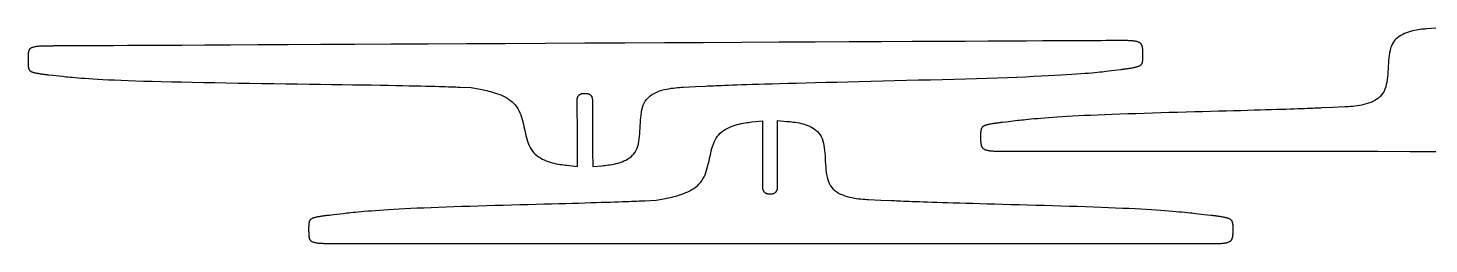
# Model space of a CAD drawing. Header units: millimetres. Extents: x -2850 to -1977, y -474 to -195.
# Drawn here: x -2850.1 to -2413.8, y -275 to -207.8 of the extents above; entities that cross this region are included whole.
import ezdxf

# ---------------------------------------------------------------- set-up
doc = ezdxf.new("R2010")
doc.units = ezdxf.units.MM

msp = doc.modelspace()

# ---------------------------------------------------------------- linework, layer by layer
at = {"flags": 128}
for points in [[(-2411.615949, -207.769532), (-2414.49416, -208.026018), (-2414.946658, -208.066815), (-2415.437398, -208.11386), (-2415.961453, -208.169556), (-2416.513893, -208.236302), (-2417.089788, -208.316501), (-2417.68421, -208.412555), (-2418.292229, -208.526862), (-2418.908915, -208.661827), (-2419.529339, -208.819849), (-2420.148571, -209.00333), (-2420.761683, -209.214671), (-2421.363745, -209.456274), (-2421.949827, -209.730541), (-2422.515001, -210.03987), (-2423.054337, -210.386666), (-2423.562905, -210.773329), (-2424.035775, -211.202259), (-2424.468019, -211.675859), (-2424.854708, -212.19653), (-2425.19091, -212.766672), (-2425.473497, -213.38741), (-2425.706531, -214.054755), (-2425.895871, -214.763436), (-2426.047378, -215.508189), (-2426.166913, -216.283745), (-2426.260338, -217.084836), (-2426.333513, -217.906196), (-2426.392297, -218.742555), (-2426.442553, -219.588648), (-2426.49014, -220.439207), (-2426.540921, -221.288962), (-2426.600754, -222.132649), (-2426.675502, -222.964998), (-2426.771024, -223.780743), (-2426.893181, -224.574615), (-2427.047835, -225.341347), (-2427.240846, -226.075672), (-2427.478074, -226.772321), (-2427.76538, -227.426028), (-2428.108625, -228.031526), (-2428.511766, -228.58485), (-2428.971139, -229.087259), (-2429.481174, -229.541313), (-2430.036306, -229.949575), (-2430.630966, -230.314607), (-2431.259587, -230.638969), (-2431.9166, -230.925225), (-2432.596437, -231.175933), (-2433.293531, -231.39366), (-2434.002313, -231.580964), (-2434.717216, -231.740407), (-2435.432672, -231.874552), (-2436.143113, -231.98596), (-2436.84297, -232.077193), (-2437.526677, -232.150813), (-2438.188666, -232.209381), (-2438.823367, -232.255458), (-2439.425214, -232.291608), (-2439.988638, -232.320392), (-2443.811957, -232.493904), (-2446.981321, -232.631032), (-2447.48103, -232.652627), (-2448.031483, -232.67626), (-2448.635885, -232.701917), (-2449.297439, -232.729578), (-2450.01935, -232.759227), (-2450.804821, -232.790846), (-2451.657058, -232.824419), (-2452.579263, -232.859927), (-2453.574641, -232.897353), (-2454.646395, -232.93668), (-2455.797731, -232.977891), (-2457.031852, -233.020968), (-2458.351961, -233.065894), (-2459.761264, -233.112652), (-2461.262963, -233.161224), (-2462.860264, -233.211593), (-2464.556369, -233.263741), (-2466.354484, -233.317653), (-2468.257811, -233.373309), (-2470.269557, -233.430692), (-2472.390529, -233.48979), (-2474.61196, -233.550598), (-2476.922688, -233.613115), (-2479.311549, -233.677341), (-2481.767383, -233.743276), (-2484.279026, -233.810921), (-2486.835316, -233.880274), (-2489.42509, -233.951335), (-2492.037188, -234.024104), (-2494.660445, -234.098581), (-2497.2837, -234.174765), (-2499.895791, -234.252657), (-2502.485554, -234.332254), (-2505.041827, -234.413559), (-2507.553449, -234.496569), (-2510.009257, -234.581285), (-2512.398088, -234.667707), (-2514.70878, -234.755834), (-2516.930171, -234.845666), (-2519.051098, -234.937202), (-2521.062794, -235.030383), (-2522.966069, -235.124908), (-2524.764126, -235.220422), (-2526.460171, -235.316563), (-2528.057408, -235.412973), (-2529.559042, -235.509292), (-2530.968276, -235.605164), (-2532.288317, -235.700229), (-2533.522367, -235.794126), (-2534.673632, -235.8865), (-2535.745316, -235.976991), (-2536.740624, -236.065238), (-2537.66276, -236.150884), (-2538.514928, -236.23357), (-2539.300334, -236.312938), (-2540.022182, -236.388628), (-2540.683675, -236.460281), (-2541.28802, -236.527539), (-2541.83842, -236.590043), (-2545.507129, -237.012206), (-2546.631097, -237.141569), (-2546.807865, -237.161937), (-2546.999955, -237.184212), (-2547.205827, -237.208354), (-2547.423943, -237.234331), (-2547.652764, -237.262106), (-2547.890752, -237.291644), (-2548.136369, -237.322908), (-2548.388076, -237.355864), (-2548.644334, -237.390474), (-2548.903605, -237.426706), (-2549.16435, -237.464522), (-2549.425031, -237.503887), (-2549.684109, -237.544765), (-2549.940046, -237.587121), (-2550.191303, -237.63092), (-2550.436343, -237.676125), (-2550.673625, -237.722701), (-2550.901612, -237.770613), (-2551.118765, -237.819824), (-2551.323546, -237.870299), (-2551.514764, -237.922025), (-2551.692619, -237.975073), (-2551.85766, -238.029533), (-2552.010434, -238.085501), (-2552.15149, -238.143068), (-2552.281377, -238.202326), (-2552.400643, -238.263371), (-2552.509834, -238.326292), (-2552.609501, -238.391182), (-2552.70019, -238.458136), (-2552.782452, -238.527245), (-2552.856832, -238.598602), (-2552.92388, -238.6723), (-2552.984144, -238.74843), (-2553.038173, -238.827087), (-2553.086513, -238.908363), (-2553.129715, -238.992349), (-2553.168325, -239.07914), (-2553.202893, -239.168827), (-2553.233964, -239.261504), (-2553.262024, -239.357169), (-2553.287284, -239.45545), (-2553.309892, -239.555879), (-2553.329994, -239.657991), (-2553.34774, -239.761317), (-2553.363274, -239.865394), (-2553.376746, -239.969751), (-2553.388302, -240.073924), (-2553.398088, -240.177445), (-2553.406254, -240.279848), (-2553.412945, -240.380667), (-2553.418309, -240.479435), (-2553.422492, -240.575686), (-2553.425644, -240.668951), (-2553.42791, -240.758765), (-2553.429438, -240.844662), (-2553.430374, -240.926174), (-2553.430866, -241.002835), (-2553.431063, -241.074178), (-2553.431252, -241.556476)], [(-2502.856576, -216.181892), (-2502.858715, -215.765135), (-2502.859069, -215.699557), (-2502.859563, -215.628098), (-2502.860305, -215.551128), (-2502.861402, -215.469015), (-2502.862961, -215.382132), (-2502.865091, -215.290847), (-2502.867897, -215.19553), (-2502.871489, -215.096552), (-2502.875974, -214.994281), (-2502.88146, -214.889089), (-2502.888053, -214.781345), (-2502.895863, -214.671419), (-2502.904996, -214.559681), (-2502.91556, -214.446501), (-2502.927662, -214.33225), (-2502.94141, -214.217296), (-2502.956911, -214.102009), (-2502.974275, -213.986761), (-2502.993607, -213.871921), (-2503.015016, -213.757857), (-2503.038701, -213.644914), (-2503.065231, -213.533321), (-2503.095267, -213.42328), (-2503.12947, -213.314993), (-2503.1685, -213.208664), (-2503.213019, -213.104493), (-2503.263686, -213.002684), (-2503.321164, -212.903439), (-2503.386113, -212.80696), (-2503.459194, -212.71345), (-2503.541068, -212.62311), (-2503.632394, -212.536144), (-2503.733837, -212.452753), (-2503.846054, -212.373139), (-2503.969707, -212.297506), (-2504.105457, -212.226054), (-2504.253966, -212.158988), (-2504.415893, -212.096509), (-2504.591898, -212.038818), (-2504.782646, -211.986119), (-2504.988408, -211.938537), (-2505.207923, -211.895884), (-2505.439535, -211.857897), (-2505.681597, -211.824311), (-2505.932456, -211.794861), (-2506.190462, -211.769285), (-2506.453963, -211.747318), (-2506.721309, -211.728695), (-2506.990849, -211.713152), (-2507.260932, -211.700426), (-2507.529906, -211.69025), (-2507.796122, -211.682364), (-2508.057927, -211.6765), (-2508.313672, -211.672394), (-2508.561705, -211.669785), (-2508.800375, -211.668406), (-2509.028031, -211.667995), (-2509.243023, -211.668285), (-2509.443698, -211.669014), (-2510.802911, -211.675928), (-2510.809822, -211.675964), (-2510.858196, -211.676209), (-2510.989499, -211.676874), (-2511.245194, -211.67817), (-2511.666745, -211.680305), (-2512.295616, -211.683491), (-2513.173271, -211.687938), (-2514.341176, -211.693854), (-2515.840791, -211.701453), (-2517.713584, -211.710941), (-2520.001017, -211.72253), (-2522.744553, -211.73643), (-2525.98566, -211.75285), (-2529.765797, -211.772002), (-2534.126432, -211.794095), (-2539.109027, -211.819339), (-2544.755047, -211.847944), (-2551.105955, -211.88012), (-2558.203217, -211.916078), (-2566.088295, -211.956027), (-2574.781921, -212.000073), (-2584.221899, -212.047899), (-2594.325304, -212.099088), (-2605.009204, -212.153217), (-2616.190673, -212.209866), (-2627.786782, -212.268617), (-2639.714604, -212.329048), (-2651.891209, -212.39074), (-2664.233672, -212.453272), (-2676.659061, -212.516224), (-2689.084451, -212.579177), (-2701.426912, -212.641709), (-2713.603519, -212.703401), (-2725.53134, -212.763832), (-2737.127449, -212.822582), (-2748.308918, -212.879232), (-2758.992818, -212.933362), (-2769.096222, -212.98455), (-2778.536201, -213.032377), (-2787.229828, -213.076422), (-2795.114906, -213.116371), (-2802.212167, -213.152329), (-2808.563075, -213.184505), (-2814.209095, -213.21311), (-2819.19169, -213.238354), (-2823.552325, -213.260447), (-2827.332463, -213.279599), (-2830.573568, -213.296019), (-2833.317106, -213.309919), (-2835.604539, -213.321508), (-2837.477331, -213.330997), (-2838.976947, -213.338594), (-2840.14485, -213.344511), (-2841.022506, -213.348958), (-2841.651377, -213.352144), (-2842.072928, -213.35428), (-2842.328623, -213.355576), (-2842.459926, -213.356241), (-2842.5083, -213.356486), (-2842.515211, -213.356521), (-2843.689686, -213.362502), (-2843.874385, -213.363485), (-2844.075014, -213.364805), (-2844.289885, -213.366709), (-2844.517313, -213.369445), (-2844.75561, -213.373259), (-2845.003088, -213.378397), (-2845.258062, -213.385108), (-2845.518843, -213.39364), (-2845.783745, -213.404237), (-2846.05108, -213.417149), (-2846.319163, -213.432621), (-2846.586305, -213.450902), (-2846.850819, -213.472238), (-2847.111019, -213.496876), (-2847.365217, -213.525064), (-2847.611728, -213.557048), (-2847.848862, -213.593076), (-2848.074934, -213.633395), (-2848.288256, -213.678252), (-2848.487141, -213.727894), (-2848.670305, -213.782494), (-2848.838076, -213.841932), (-2848.991182, -213.906012), (-2849.130354, -213.974538), (-2849.256323, -214.047316), (-2849.369818, -214.12415), (-2849.471568, -214.204846), (-2849.562304, -214.289208), (-2849.642755, -214.37704), (-2849.713653, -214.468149), (-2849.775725, -214.562338), (-2849.829704, -214.659412), (-2849.876318, -214.759177), (-2849.916298, -214.861436), (-2849.950373, -214.965997), (-2849.979273, -215.072661), (-2850.003729, -215.181236), (-2850.02447, -215.291524), (-2850.042225, -215.403331), (-2850.057726, -215.516463), (-2850.071594, -215.630696), (-2850.084014, -215.745688), (-2850.095065, -215.861071), (-2850.104825, -215.976476), (-2850.11337, -216.091533), (-2850.120781, -216.205876), (-2850.127132, -216.319132), (-2850.132504, -216.430936), (-2850.136973, -216.540915), (-2850.140618, -216.648703), (-2850.143517, -216.75393), (-2850.145747, -216.856226), (-2850.147386, -216.955225), (-2850.148511, -217.050555), (-2850.149201, -217.141848), (-2850.149534, -217.228734), (-2850.149587, -217.310847), (-2850.149438, -217.387815), (-2850.149164, -217.459271), (-2850.146736, -217.941572), (-2850.14454, -218.35827), (-2850.144176, -218.423822), (-2850.143668, -218.495158), (-2850.142905, -218.571808), (-2850.141776, -218.653308), (-2850.14017, -218.739189), (-2850.137976, -218.828984), (-2850.135085, -218.922226), (-2850.131383, -219.018447), (-2850.126761, -219.117181), (-2850.121108, -219.217958), (-2850.114313, -219.320314), (-2850.106264, -219.423779), (-2850.09685, -219.527888), (-2850.085961, -219.632172), (-2850.073486, -219.736165), (-2850.059315, -219.839399), (-2850.043335, -219.941407), (-2850.025435, -220.041721), (-2850.005507, -220.139874), (-2849.983437, -220.235398), (-2849.959031, -220.327922), (-2849.931756, -220.417438), (-2849.900995, -220.504041), (-2849.866132, -220.587818), (-2849.826548, -220.66886), (-2849.781629, -220.747258), (-2849.730755, -220.8231), (-2849.67331, -220.89648), (-2849.608677, -220.967484), (-2849.536241, -221.036205), (-2849.455382, -221.102731), (-2849.365485, -221.167153), (-2849.265931, -221.229562), (-2849.156105, -221.290047), (-2849.03539, -221.348699), (-2848.903169, -221.405607), (-2848.758822, -221.460863), (-2848.601737, -221.514555), (-2848.431292, -221.566774), (-2848.246874, -221.617611), (-2848.048229, -221.667136), (-2847.836566, -221.71534), (-2847.613458, -221.762193), (-2847.380479, -221.807669), (-2847.139202, -221.851738), (-2846.891199, -221.894372), (-2846.638046, -221.935543), (-2846.381315, -221.975222), (-2846.12258, -222.01338), (-2845.863414, -222.049989), (-2845.60539, -222.085021), (-2845.350082, -222.118446), (-2845.099063, -222.150237), (-2844.853906, -222.180365), (-2844.616186, -222.208802), (-2844.387475, -222.235519), (-2844.169347, -222.260486), (-2843.963375, -222.283677), (-2843.771133, -222.305063), (-2842.469102, -222.448781), (-2839.363136, -222.791606), (-2838.872785, -222.845537), (-2838.328872, -222.904224), (-2837.724428, -222.967283), (-2837.052479, -223.034329), (-2836.306055, -223.104975), (-2835.478184, -223.178837), (-2834.561895, -223.25553), (-2833.550216, -223.334666), (-2832.436176, -223.415863), (-2831.212803, -223.498733), (-2829.873125, -223.582892), (-2828.410172, -223.667955), (-2826.816973, -223.753535), (-2825.086554, -223.839248), (-2823.211946, -223.924708), (-2821.186175, -224.00953), (-2819.002273, -224.093328), (-2816.653265, -224.175718), (-2814.132181, -224.256313), (-2811.43205, -224.334729), (-2808.550163, -224.410659), (-2805.500858, -224.484116), (-2802.302741, -224.555193), (-2798.974412, -224.623982), (-2795.534473, -224.690575), (-2792.001527, -224.755064), (-2788.394177, -224.817543), (-2784.731025, -224.878101), (-2781.030674, -224.936833), (-2777.311725, -224.993831), (-2773.592783, -225.049187), (-2769.892448, -225.102993), (-2766.229322, -225.155341), (-2762.62201, -225.206324), (-2759.089112, -225.256034), (-2755.649233, -225.304564), (-2752.320973, -225.352005), (-2749.122936, -225.398448), (-2746.073723, -225.443989), (-2743.191937, -225.488719), (-2740.491919, -225.532704), (-2737.970958, -225.575913), (-2735.622081, -225.618289), (-2733.438316, -225.659774), (-2731.412691, -225.700313), (-2729.538232, -225.739848), (-2727.807968, -225.778321), (-2726.214926, -225.815677), (-2724.752132, -225.851859), (-2723.412616, -225.886808), (-2722.189404, -225.920469), (-2721.075524, -225.952783), (-2720.064002, -225.983696), (-2719.147867, -226.01315), (-2718.320146, -226.041086), (-2717.573867, -226.067449), (-2716.902057, -226.092182), (-2716.297743, -226.115227), (-2715.753952, -226.136529), (-2712.158464, -226.279901), (-2709.277987, -226.827467), (-2708.825057, -226.913977), (-2708.333393, -227.010306), (-2707.807466, -227.118061), (-2707.251749, -227.23885), (-2706.670715, -227.374278), (-2706.068837, -227.525951), (-2705.450585, -227.695476), (-2704.820434, -227.884459), (-2704.182854, -228.094507), (-2703.542319, -228.327227), (-2702.903302, -228.584224), (-2702.270274, -228.867105), (-2701.647708, -229.177478), (-2701.040076, -229.516947), (-2700.451852, -229.887118), (-2699.887506, -230.2896), (-2699.351512, -230.725999), (-2698.848343, -231.197919), (-2698.38247, -231.706969), (-2697.958366, -232.254754), (-2697.578991, -232.84191), (-2697.241253, -233.465194), (-2696.940548, -234.120389), (-2696.672272, -234.80328), (-2696.43182, -235.509653), (-2696.214588, -236.235292), (-2696.015973, -236.975983), (-2695.831369, -237.72751), (-2695.656173, -238.485657), (-2695.485781, -239.24621), (-2695.315586, -240.004954), (-2695.140987, -240.757672), (-2694.957379, -241.500153), (-2694.760157, -242.228178), (-2694.544717, -242.937534), (-2694.306456, -243.624004), (-2694.040767, -244.283375), (-2693.743048, -244.911431), (-2693.408695, -245.503955), (-2693.033102, -246.056735), (-2692.613172, -246.566586), (-2692.151831, -247.034444), (-2691.653512, -247.462277), (-2691.122648, -247.852056), (-2690.563672, -248.205746), (-2689.981015, -248.525319), (-2689.379109, -248.812739), (-2688.762391, -249.069978), (-2688.135288, -249.299003), (-2687.502236, -249.50178), (-2686.867667, -249.680282), (-2686.236014, -249.836473), (-2685.611708, -249.972323), (-2684.999184, -250.089801), (-2684.402872, -250.190873), (-2683.827207, -250.27751), (-2683.27662, -250.351679), (-2682.755544, -250.415348), (-2682.268412, -250.470485), (-2678.965723, -250.825385), (-2678.965725, -250.82496), (-2678.96574, -250.821992), (-2678.965781, -250.813936), (-2678.965861, -250.798248), (-2678.965992, -250.772383), (-2678.966186, -250.733798), (-2678.966459, -250.679949), (-2678.966822, -250.608291), (-2678.967287, -250.516281), (-2678.967869, -250.401374), (-2678.96858, -250.261026), (-2678.969433, -250.092694), (-2678.970439, -249.893833), (-2678.971613, -249.661898), (-2678.972967, -249.394347), (-2678.974515, -249.088635), (-2678.976268, -248.742218), (-2678.978241, -248.352552), (-2678.980445, -247.917093), (-2678.982894, -247.433297), (-2678.985595, -246.89989), (-2678.988527, -246.320692), (-2678.991664, -245.700788), (-2678.994983, -245.045266), (-2678.998456, -244.359217), (-2679.002057, -243.647726), (-2679.005762, -242.915883), (-2679.009544, -242.168776), (-2679.013377, -241.411492), (-2679.017237, -240.64912), (-2679.021096, -239.886748), (-2679.024929, -239.129465), (-2679.028711, -238.382357), (-2679.032416, -237.650515), (-2679.036018, -236.939024), (-2679.039491, -236.252974), (-2679.042809, -235.597453), (-2679.045947, -234.977549), (-2679.04888, -234.39835), (-2679.051579, -233.864943), (-2679.054028, -233.381147), (-2679.056233, -232.945688), (-2679.058206, -232.556022), (-2679.059959, -232.209605), (-2679.061506, -231.903893), (-2679.062861, -231.636342), (-2679.064035, -231.404408), (-2679.065042, -231.205546), (-2679.065894, -231.037215), (-2679.066605, -230.896866), (-2679.067186, -230.78196), (-2679.067652, -230.68995), (-2679.068014, -230.618292), (-2679.068287, -230.564442), (-2679.068483, -230.525857), (-2679.068613, -230.499992), (-2679.068692, -230.484304), (-2679.068733, -230.476247), (-2679.068748, -230.473279), (-2679.068751, -230.472855), (-2679.069837, -230.256072), (-2679.069986, -230.22196), (-2679.070018, -230.184787), (-2679.069799, -230.144744), (-2679.069195, -230.10202), (-2679.068075, -230.056806), (-2679.066302, -230.009293), (-2679.063745, -229.959671), (-2679.060271, -229.90813), (-2679.055744, -229.854862), (-2679.050032, -229.800055), (-2679.043001, -229.743902), (-2679.034518, -229.686594), (-2679.02445, -229.628318), (-2679.012662, -229.569267), (-2678.999022, -229.509631), (-2678.983395, -229.4496), (-2678.965649, -229.389365), (-2678.945649, -229.329117), (-2678.923264, -229.269045), (-2678.898357, -229.20934), (-2678.870836, -229.15018), (-2678.840765, -229.091683), (-2678.808244, -229.033956), (-2678.773378, -228.977104), (-2678.736268, -228.921235), (-2678.697017, -228.866453), (-2678.655729, -228.812865), (-2678.612504, -228.760576), (-2678.567446, -228.709693), (-2678.520658, -228.660321), (-2678.472241, -228.612567), (-2678.422298, -228.566537), (-2678.370933, -228.522336), (-2678.318247, -228.480072), (-2678.264344, -228.439847), (-2678.209325, -228.401772), (-2678.153293, -228.36595), (-2678.096351, -228.332486), (-2678.038602, -228.301489), (-2677.980147, -228.273062), (-2677.921105, -228.247274), (-2677.861653, -228.22403), (-2677.801982, -228.203198), (-2677.742285, -228.184643), (-2677.682754, -228.168234), (-2677.623581, -228.153837), (-2677.564958, -228.141319), (-2677.507078, -228.130547), (-2677.450131, -228.121389), (-2677.394313, -228.113711), (-2677.339812, -228.107379), (-2677.286823, -228.102262), (-2677.235535, -228.098225), (-2677.186144, -228.095136), (-2677.138839, -228.092863), (-2677.093813, -228.09127), (-2677.051259, -228.090226), (-2677.011369, -228.089599), (-2676.974334, -228.089253), (-2676.724353, -228.087955), (-2676.508388, -228.086884), (-2676.474405, -228.086737), (-2676.437374, -228.08671), (-2676.397485, -228.086934), (-2676.354928, -228.087546), (-2676.309896, -228.08868), (-2676.262576, -228.09047), (-2676.213162, -228.09305), (-2676.161845, -228.096556), (-2676.108812, -228.101121), (-2676.054258, -228.106879), (-2675.998372, -228.113967), (-2675.941344, -228.122517), (-2675.883366, -228.132664), (-2675.824628, -228.144543), (-2675.76532, -228.158289), (-2675.705635, -228.174035), (-2675.645762, -228.191916), (-2675.585892, -228.212066), (-2675.526216, -228.234621), (-2675.466924, -228.259714), (-2675.408194, -228.28744), (-2675.350143, -228.317736), (-2675.292874, -228.350497), (-2675.236492, -228.385621), (-2675.181099, -228.423005), (-2675.126799, -228.462545), (-2675.073697, -228.504136), (-2675.021894, -228.547678), (-2674.971496, -228.593065), (-2674.922607, -228.640194), (-2674.875327, -228.688962), (-2674.829764, -228.739266), (-2674.786018, -228.791002), (-2674.744194, -228.844067), (-2674.704396, -228.898356), (-2674.666728, -228.953768), (-2674.631292, -229.010199), (-2674.598192, -229.067545), (-2674.567533, -229.125703), (-2674.539416, -229.184569), (-2674.513908, -229.244025), (-2674.490916, -229.303892), (-2674.470308, -229.363979), (-2674.451952, -229.424091), (-2674.435717, -229.484034), (-2674.421472, -229.543615), (-2674.409085, -229.602642), (-2674.398425, -229.660919), (-2674.38936, -229.718255), (-2674.381758, -229.774457), (-2674.375488, -229.82933), (-2674.370419, -229.882681), (-2674.366418, -229.934317), (-2674.363356, -229.984044), (-2674.361099, -230.031671), (-2674.359517, -230.077002), (-2674.358478, -230.119844), (-2674.35785, -230.160005), (-2674.357502, -230.19729), (-2674.356175, -230.448962), (-2674.356173, -230.449387), (-2674.356157, -230.452366), (-2674.356116, -230.46045), (-2674.356037, -230.476193), (-2674.355906, -230.502147), (-2674.355709, -230.540866), (-2674.355435, -230.594903), (-2674.355072, -230.666809), (-2674.354604, -230.759139), (-2674.35402, -230.874446), (-2674.353308, -231.01528), (-2674.352452, -231.184197), (-2674.351442, -231.383749), (-2674.350264, -231.616489), (-2674.348904, -231.884969), (-2674.347351, -232.191742), (-2674.345591, -232.539362), (-2674.343611, -232.930381), (-2674.341399, -233.367354), (-2674.338941, -233.85283), (-2674.336231, -234.388088), (-2674.333288, -234.9693), (-2674.330139, -235.591356), (-2674.326809, -236.249154), (-2674.323323, -236.937587), (-2674.319709, -237.651548), (-2674.31599, -238.385932), (-2674.312194, -239.135634), (-2674.308347, -239.895548), (-2674.304474, -240.660567), (-2674.300601, -241.425587), (-2674.296753, -242.185501), (-2674.292958, -242.935203), (-2674.28924, -243.669587), (-2674.285625, -244.383549), (-2674.282139, -245.071981), (-2674.278809, -245.729779), (-2674.27566, -246.351836), (-2674.272717, -246.933046), (-2674.270007, -247.468304), (-2674.267549, -247.953782), (-2674.265337, -248.390753), (-2674.263357, -248.781772), (-2674.261597, -249.129392), (-2674.260045, -249.436166), (-2674.258685, -249.704646), (-2674.257506, -249.937386), (-2674.256497, -250.136938), (-2674.255641, -250.305855), (-2674.254928, -250.44669), (-2674.254344, -250.561996), (-2674.253877, -250.654325), (-2674.253512, -250.726232), (-2674.253239, -250.780268), (-2674.253043, -250.818988), (-2674.252912, -250.844942), (-2674.252831, -250.860685), (-2674.252791, -250.86877), (-2674.252776, -250.871748), (-2674.252774, -250.872173), (-2671.376061, -250.600395), (-2670.923802, -250.557193), (-2670.433334, -250.507541), (-2669.9096, -250.449061), (-2669.35754, -250.379379), (-2668.782098, -250.29612), (-2668.188214, -250.196909), (-2667.580831, -250.079371), (-2666.96489, -249.941131), (-2666.345333, -249.779812), (-2665.727103, -249.593042), (-2665.115142, -249.378444), (-2664.514389, -249.133642), (-2663.929789, -248.856264), (-2663.366283, -248.543932), (-2662.828813, -248.194272), (-2662.322319, -247.804909), (-2661.851746, -247.373467), (-2661.422033, -246.897573), (-2661.038124, -246.374849), (-2660.70496, -245.802923), (-2660.425678, -245.180686), (-2660.196194, -244.512107), (-2660.010621, -243.802423), (-2659.863069, -243.056868), (-2659.74765, -242.28068), (-2659.658475, -241.479096), (-2659.589657, -240.657351), (-2659.535307, -239.820683), (-2659.489535, -238.974327), (-2659.446454, -238.12352), (-2659.400177, -237.273497), (-2659.344812, -236.429497), (-2659.274472, -235.596754), (-2659.18327, -234.780506), (-2659.065316, -233.985988), (-2658.914722, -233.218437), (-2658.7256, -232.48309), (-2658.49206, -231.785183), (-2658.208215, -231.129951), (-2657.868176, -230.522634), (-2657.467965, -229.967169), (-2657.011255, -229.462321), (-2656.503625, -229.005558), (-2655.950656, -228.594349), (-2655.357931, -228.226159), (-2654.731029, -227.898458), (-2654.075535, -227.608712), (-2653.397028, -227.354391), (-2652.70109, -227.132962), (-2651.993302, -226.941893), (-2651.279247, -226.778651), (-2650.564504, -226.640705), (-2649.854657, -226.525522), (-2649.155285, -226.43057), (-2648.471971, -226.353319), (-2647.810296, -226.291233), (-2647.175842, -226.241783), (-2646.574189, -226.202435), (-2646.01092, -226.170658), (-2642.188538, -225.976829), (-2639.01994, -225.822818), (-2638.519733, -225.798559), (-2637.965071, -225.771971), (-2637.349033, -225.743036), (-2636.664692, -225.711737), (-2635.905126, -225.678055), (-2635.06341, -225.641973), (-2634.132619, -225.603471), (-2633.10583, -225.562532), (-2631.976118, -225.519139), (-2630.736559, -225.473271), (-2629.38023, -225.424913), (-2627.900204, -225.374045), (-2626.289559, -225.320649), (-2624.54137, -225.264707), (-2622.648713, -225.206201), (-2620.604663, -225.145113), (-2618.402297, -225.081424), (-2616.034691, -225.015118), (-2613.494918, -224.946175), (-2610.776057, -224.874577), (-2607.875437, -224.800324), (-2604.807406, -224.723496), (-2601.590566, -224.644188), (-2598.243519, -224.562496), (-2594.784869, -224.478517), (-2591.233218, -224.392346), (-2587.607166, -224.304081), (-2583.925318, -224.213817), (-2580.206276, -224.121651), (-2576.468641, -224.02768), (-2572.731017, -223.931999), (-2569.012006, -223.834705), (-2565.330209, -223.735895), (-2561.704231, -223.635664), (-2558.152671, -223.534109), (-2554.694134, -223.431326), (-2551.347221, -223.327412), (-2548.130535, -223.222464), (-2545.062679, -223.116576), (-2542.162254, -223.009846), (-2539.443608, -222.902408), (-2536.904071, -222.794548), (-2534.536714, -222.68659), (-2532.334614, -222.578856), (-2530.290842, -222.471672), (-2528.398472, -222.365361), (-2526.650578, -222.260246), (-2525.040236, -222.156652), (-2523.560516, -222.0549), (-2522.204494, -221.955318), (-2520.965243, -221.858227), (-2519.835838, -221.76395), (-2518.809351, -221.672813), (-2517.878855, -221.585139), (-2517.037427, -221.50125), (-2516.278139, -221.421473), (-2515.594063, -221.346129), (-2514.978275, -221.275543), (-2514.423848, -221.210037), (-2510.756629, -220.76801), (-2509.632975, -220.632483), (-2509.456256, -220.611146), (-2509.264221, -220.587819), (-2509.05841, -220.562547), (-2508.840362, -220.535375), (-2508.611614, -220.506348), (-2508.373709, -220.475508), (-2508.128183, -220.4429), (-2507.876577, -220.40857), (-2507.620429, -220.37256), (-2507.361279, -220.334914), (-2507.100665, -220.295678), (-2506.840127, -220.254895), (-2506.581205, -220.212609), (-2506.325436, -220.168865), (-2506.074361, -220.123706), (-2505.829519, -220.077178), (-2505.592448, -220.029325), (-2505.364688, -219.980189), (-2505.147778, -219.929816), (-2504.943257, -219.87825), (-2504.752316, -219.825512), (-2504.574756, -219.771528), (-2504.410026, -219.716204), (-2504.257579, -219.659442), (-2504.116867, -219.601148), (-2503.98734, -219.541225), (-2503.86845, -219.479577), (-2503.759649, -219.416109), (-2503.660388, -219.350722), (-2503.570118, -219.283324), (-2503.488292, -219.213817), (-2503.41436, -219.142105), (-2503.347773, -219.068092), (-2503.287985, -218.991682), (-2503.234445, -218.91278), (-2503.186605, -218.831289), (-2503.143918, -218.747113), (-2503.105833, -218.660157), (-2503.071803, -218.570324), (-2503.04128, -218.477518), (-2503.013781, -218.381738), (-2502.98909, -218.283354), (-2502.967058, -218.182834), (-2502.947535, -218.080643), (-2502.930372, -217.977249), (-2502.915419, -217.873114), (-2502.902527, -217.768707), (-2502.891548, -217.664493), (-2502.88233, -217.560938), (-2502.874726, -217.458508), (-2502.868584, -217.357669), (-2502.863756, -217.258887), (-2502.860093, -217.162627), (-2502.857444, -217.069356), (-2502.855661, -216.979541), (-2502.854593, -216.893646), (-2502.854093, -216.812137), (-2502.85401, -216.735482), (-2502.854193, -216.664145), (-2502.856576, -216.181892)], [(-2474.860208, -270.411526), (-2474.86032, -270.828294), (-2474.860356, -270.893873), (-2474.860503, -270.965335), (-2474.86087, -271.042309), (-2474.861568, -271.124426), (-2474.862704, -271.211317), (-2474.86439, -271.302611), (-2474.866734, -271.39794), (-2474.869845, -271.496934), (-2474.873834, -271.599225), (-2474.878807, -271.704441), (-2474.884878, -271.812213), (-2474.892154, -271.922173), (-2474.900744, -272.033951), (-2474.910758, -272.147176), (-2474.922306, -272.261481), (-2474.935496, -272.376494), (-2474.950438, -272.491848), (-2474.967243, -272.607171), (-2474.986019, -272.722096), (-2475.006875, -272.836251), (-2475.030013, -272.949297), (-2475.056003, -273.061005), (-2475.085506, -273.171177), (-2475.119184, -273.279615), (-2475.157701, -273.386118), (-2475.201716, -273.490488), (-2475.251891, -273.592526), (-2475.30889, -273.692034), (-2475.373373, -273.788811), (-2475.446002, -273.882659), (-2475.527439, -273.973379), (-2475.618346, -274.060773), (-2475.719385, -274.144642), (-2475.831217, -274.224785), (-2475.954506, -274.301005), (-2476.089911, -274.373103), (-2476.238095, -274.440878), (-2476.39972, -274.504133), (-2476.575448, -274.562669), (-2476.76594, -274.616286), (-2476.971472, -274.664861), (-2477.19078, -274.708576), (-2477.422208, -274.747685), (-2477.664107, -274.782445), (-2477.914822, -274.813113), (-2478.172703, -274.839942), (-2478.436098, -274.863191), (-2478.703353, -274.883115), (-2478.972817, -274.89997), (-2479.242837, -274.914013), (-2479.511762, -274.925499), (-2479.777938, -274.934685), (-2480.039714, -274.941826), (-2480.295437, -274.947178), (-2480.543456, -274.950998), (-2480.782118, -274.953542), (-2481.009772, -274.955066), (-2481.224763, -274.955826), (-2481.425442, -274.956077), (-2482.784681, -274.955803), (-2482.790352, -274.955802), (-2482.830046, -274.955792), (-2482.937789, -274.955766), (-2483.147603, -274.955716), (-2483.493512, -274.955632), (-2484.009541, -274.955507), (-2484.729713, -274.955333), (-2485.688051, -274.955102), (-2486.918581, -274.954804), (-2488.455326, -274.954433), (-2490.332308, -274.953979), (-2492.583554, -274.953435), (-2495.243086, -274.952792), (-2498.344929, -274.952042), (-2501.923105, -274.951177), (-2506.011639, -274.950189), (-2510.644556, -274.949069), (-2515.855878, -274.94781), (-2521.679628, -274.946402), (-2528.149834, -274.944839), (-2535.283504, -274.943114), (-2543.029603, -274.941241), (-2551.320084, -274.939238), (-2560.0869, -274.937119), (-2569.262003, -274.934902), (-2578.777343, -274.932602), (-2588.564875, -274.930237), (-2598.55655, -274.927821), (-2608.68432, -274.925373), (-2618.880138, -274.922909), (-2629.075955, -274.920445), (-2639.203726, -274.917997), (-2649.195401, -274.915582), (-2658.982932, -274.913217), (-2668.498273, -274.910916), (-2677.673375, -274.908699), (-2686.44019, -274.906581), (-2694.730672, -274.904577), (-2702.476772, -274.902704), (-2709.610441, -274.90098), (-2716.080646, -274.899416), (-2721.904398, -274.898009), (-2727.115719, -274.896749), (-2731.748636, -274.89563), (-2735.83717, -274.894641), (-2739.415347, -274.893777), (-2742.517189, -274.893027), (-2745.176721, -274.892384), (-2747.427967, -274.89184), (-2749.30495, -274.891386), (-2750.841694, -274.891014), (-2752.072224, -274.890717), (-2753.030563, -274.890486), (-2753.750734, -274.890312), (-2754.266763, -274.890187), (-2754.612673, -274.890103), (-2754.822486, -274.890053), (-2754.930228, -274.890026), (-2754.969923, -274.890017), (-2754.975593, -274.890015), (-2756.150121, -274.889742), (-2756.334828, -274.889656), (-2756.535467, -274.889311), (-2756.750352, -274.888451), (-2756.977796, -274.886821), (-2757.216116, -274.884166), (-2757.463623, -274.880229), (-2757.718632, -274.874756), (-2757.979457, -274.867492), (-2758.244413, -274.858181), (-2758.511813, -274.846568), (-2758.77997, -274.832397), (-2759.047201, -274.815413), (-2759.311818, -274.795361), (-2759.572135, -274.771986), (-2759.826466, -274.74503), (-2760.073126, -274.714241), (-2760.310429, -274.679362), (-2760.536687, -274.640138), (-2760.750218, -274.596313), (-2760.949332, -274.547633), (-2761.132747, -274.493918), (-2761.300789, -274.435289), (-2761.45419, -274.371948), (-2761.593677, -274.304091), (-2761.719979, -274.231919), (-2761.833825, -274.155629), (-2761.935946, -274.07542), (-2762.02707, -273.991493), (-2762.107926, -273.904044), (-2762.179244, -273.813272), (-2762.241753, -273.719378), (-2762.296182, -273.622558), (-2762.34326, -273.523013), (-2762.383717, -273.42094), (-2762.418281, -273.316539), (-2762.447683, -273.210008), (-2762.47265, -273.101546), (-2762.493913, -272.991353), (-2762.512202, -272.879626), (-2762.528243, -272.766564), (-2762.542658, -272.652395), (-2762.555633, -272.537459), (-2762.567243, -272.422127), (-2762.577562, -272.306766), (-2762.586669, -272.191747), (-2762.594639, -272.077439), (-2762.601547, -271.964211), (-2762.607468, -271.852432), (-2762.612479, -271.742473), (-2762.616657, -271.634702), (-2762.620076, -271.529488), (-2762.622813, -271.427202), (-2762.624944, -271.328211), (-2762.626543, -271.232887), (-2762.627688, -271.141598), (-2762.628453, -271.054712), (-2762.628916, -270.9726), (-2762.629152, -270.895631), (-2762.629236, -270.824175), (-2762.62922, -270.341864), (-2762.629077, -269.925183), (-2762.629036, -269.859634), (-2762.628878, -269.7883), (-2762.628493, -269.711651), (-2762.627765, -269.63015), (-2762.626581, -269.544266), (-2762.62483, -269.454466), (-2762.622395, -269.361215), (-2762.619165, -269.264981), (-2762.615026, -269.166229), (-2762.609864, -269.065427), (-2762.603568, -268.963043), (-2762.596022, -268.85954), (-2762.587114, -268.755388), (-2762.57673, -268.651051), (-2762.564758, -268.546998), (-2762.551083, -268.443695), (-2762.535592, -268.341608), (-2762.518173, -268.241203), (-2762.49871, -268.142949), (-2762.477093, -268.047311), (-2762.453123, -267.954662), (-2762.426266, -267.865004), (-2762.395909, -267.778242), (-2762.361433, -267.694285), (-2762.322224, -267.61304), (-2762.277664, -267.534412), (-2762.227137, -267.45831), (-2762.170027, -267.384641), (-2762.105717, -267.313311), (-2762.033592, -267.244227), (-2761.953035, -267.177298), (-2761.863431, -267.112429), (-2761.764161, -267.049528), (-2761.65461, -266.988503), (-2761.534162, -266.929259), (-2761.402202, -266.871703), (-2761.258111, -266.815744), (-2761.101274, -266.76129), (-2760.931075, -266.708244), (-2760.746897, -266.656517), (-2760.54849, -266.606035), (-2760.33706, -266.556813), (-2760.114181, -266.508888), (-2759.881427, -266.462296), (-2759.640371, -266.41707), (-2759.392585, -266.37325), (-2759.139641, -266.330869), (-2758.883115, -266.289965), (-2758.624578, -266.250572), (-2758.365604, -266.212726), (-2758.107765, -266.176465), (-2757.852634, -266.141822), (-2757.601786, -266.108835), (-2757.356792, -266.07754), (-2757.119226, -266.047971), (-2756.890661, -266.020167), (-2756.67267, -265.994161), (-2756.466825, -265.96999), (-2756.2747, -265.94769), (-2754.973466, -265.79778), (-2751.869136, -265.439942), (-2751.379662, -265.383641), (-2750.84037, -265.322324), (-2750.248007, -265.25634), (-2749.599322, -265.186043), (-2748.891059, -265.111781), (-2748.119968, -265.033906), (-2747.282796, -264.95277), (-2746.37629, -264.868722), (-2745.397195, -264.782114), (-2744.342262, -264.693296), (-2743.208234, -264.60262), (-2741.991862, -264.510437), (-2740.689891, -264.417097), (-2739.299069, -264.322952), (-2737.816143, -264.228352), (-2736.23786, -264.133648), (-2734.560968, -264.039192), (-2732.782214, -263.945334), (-2730.898344, -263.852424), (-2728.906106, -263.760814), (-2726.804651, -263.670797), (-2724.602736, -263.58243), (-2722.311525, -263.495712), (-2719.942179, -263.410641), (-2717.505859, -263.327219), (-2715.013728, -263.245442), (-2712.476948, -263.165311), (-2709.906681, -263.086824), (-2707.314088, -263.009981), (-2704.71033, -262.934781), (-2702.106571, -262.861222), (-2699.513973, -262.789304), (-2696.943696, -262.719027), (-2694.406903, -262.650388), (-2691.914755, -262.583387), (-2689.478416, -262.518024), (-2687.109045, -262.454296), (-2684.817806, -262.392205), (-2682.61586, -262.331747), (-2680.514369, -262.272924), (-2678.522093, -262.215737), (-2676.638182, -262.160205), (-2674.859381, -262.106352), (-2673.182441, -262.054198), (-2671.604109, -262.003767), (-2670.121131, -261.955083), (-2668.730256, -261.908165), (-2667.428231, -261.863039), (-2666.211803, -261.819726), (-2665.077721, -261.778248), (-2664.022731, -261.738629), (-2663.043582, -261.700891), (-2662.137021, -261.665057), (-2661.299795, -261.631148), (-2660.528653, -261.599189), (-2659.820341, -261.5692), (-2659.171607, -261.541205), (-2658.5792, -261.515226), (-2658.039866, -261.491287), (-2654.445776, -261.330474), (-2651.567959, -260.76905), (-2651.11545, -260.680362), (-2650.624254, -260.581667), (-2650.098849, -260.471382), (-2649.543719, -260.34792), (-2648.963342, -260.209697), (-2648.362198, -260.055129), (-2647.744767, -259.882629), (-2647.11553, -259.690615), (-2646.478966, -259.4775), (-2645.839557, -259.2417), (-2645.201781, -258.981629), (-2644.57012, -258.695704), (-2643.949053, -258.382338), (-2643.343058, -258.039948), (-2642.75662, -257.666948), (-2642.194215, -257.261754), (-2641.660326, -256.822779), (-2641.159431, -256.348441), (-2640.696011, -255.837154), (-2640.274545, -255.287332), (-2639.897998, -254.698354), (-2639.56326, -254.073451), (-2639.265709, -253.416814), (-2639.000719, -252.732637), (-2638.763668, -252.025113), (-2638.549927, -251.298434), (-2638.354876, -250.556795), (-2638.173888, -249.804387), (-2638.00234, -249.045403), (-2637.835606, -248.284038), (-2637.669063, -247.524482), (-2637.498085, -246.770931), (-2637.318049, -246.027575), (-2637.12433, -245.298608), (-2636.912303, -244.588225), (-2636.677344, -243.900617), (-2636.414828, -243.239975), (-2636.120132, -242.610496), (-2635.78863, -242.016371), (-2635.415698, -241.461793), (-2634.998222, -240.949931), (-2634.539134, -240.479862), (-2634.042876, -240.04964), (-2633.51389, -239.657316), (-2632.956618, -239.300945), (-2632.375501, -238.978578), (-2631.774982, -238.688269), (-2631.159503, -238.428072), (-2630.533506, -238.196039), (-2629.901433, -237.990223), (-2629.267727, -237.808677), (-2628.636828, -237.649455), (-2628.01318, -237.510607), (-2627.401223, -237.39019), (-2626.805402, -237.286256), (-2626.230156, -237.196856), (-2625.679929, -237.120044), (-2625.159162, -237.053874), (-2624.672299, -236.996398), (-2621.371336, -236.625645), (-2621.371337, -236.626069), (-2621.371337, -236.629037), (-2621.371338, -236.637093), (-2621.371343, -236.652781), (-2621.37135, -236.678646), (-2621.371359, -236.71723), (-2621.371372, -236.77108), (-2621.371389, -236.842737), (-2621.371412, -236.934746), (-2621.371441, -237.049652), (-2621.371475, -237.189998), (-2621.371517, -237.358329), (-2621.371566, -237.557188), (-2621.371623, -237.78912), (-2621.37169, -238.056669), (-2621.371765, -238.362377), (-2621.371851, -238.708792), (-2621.371947, -239.098453), (-2621.372054, -239.533909), (-2621.372174, -240.017701), (-2621.372305, -240.551102), (-2621.372448, -241.130295), (-2621.372601, -241.750193), (-2621.372763, -242.405709), (-2621.372933, -243.091752), (-2621.373108, -243.803235), (-2621.373289, -244.535071), (-2621.373474, -245.282172), (-2621.373661, -246.039449), (-2621.373849, -246.801813), (-2621.374037, -247.564177), (-2621.374224, -248.321454), (-2621.374409, -249.068554), (-2621.37459, -249.800391), (-2621.374766, -250.511874), (-2621.374935, -251.197918), (-2621.375097, -251.853433), (-2621.37525, -252.47333), (-2621.375393, -253.052524), (-2621.375524, -253.585925), (-2621.375644, -254.069717), (-2621.375752, -254.505172), (-2621.375848, -254.894834), (-2621.375934, -255.241248), (-2621.376009, -255.546957), (-2621.376075, -255.814506), (-2621.376132, -256.046437), (-2621.376182, -256.245297), (-2621.376223, -256.413628), (-2621.376257, -256.553974), (-2621.376286, -256.66888), (-2621.376309, -256.760889), (-2621.376326, -256.832547), (-2621.376339, -256.886395), (-2621.37635, -256.92498), (-2621.376356, -256.950844), (-2621.37636, -256.966533), (-2621.376362, -256.974589), (-2621.376363, -256.977557), (-2621.376362, -256.977981), (-2621.376417, -257.194755), (-2621.376403, -257.228864), (-2621.376257, -257.266036), (-2621.375847, -257.306076), (-2621.375041, -257.348794), (-2621.373704, -257.393999), (-2621.371706, -257.441501), (-2621.368913, -257.491107), (-2621.365194, -257.542628), (-2621.360413, -257.595871), (-2621.354441, -257.650646), (-2621.347142, -257.706762), (-2621.338388, -257.764027), (-2621.328042, -257.82225), (-2621.315975, -257.88124), (-2621.302051, -257.940808), (-2621.28614, -258.000759), (-2621.268108, -258.060905), (-2621.247823, -258.121053), (-2621.225153, -258.181013), (-2621.199964, -258.240594), (-2621.172163, -258.299619), (-2621.141815, -258.357968), (-2621.109022, -258.415535), (-2621.073888, -258.472215), (-2621.036515, -258.527903), (-2620.997005, -258.582492), (-2620.955463, -258.635878), (-2620.911993, -258.687954), (-2620.866695, -258.738616), (-2620.819673, -258.787758), (-2620.771031, -258.835273), (-2620.720872, -258.881058), (-2620.669298, -258.925006), (-2620.616413, -258.967012), (-2620.562319, -259.00697), (-2620.507121, -259.044774), (-2620.450919, -259.080319), (-2620.393819, -259.113501), (-2620.335922, -259.144211), (-2620.277333, -259.172347), (-2620.218167, -259.197841), (-2620.158603, -259.220789), (-2620.098832, -259.241324), (-2620.039045, -259.25958), (-2619.979434, -259.275691), (-2619.920191, -259.289791), (-2619.861506, -259.302014), (-2619.803572, -259.312495), (-2619.74658, -259.321367), (-2619.690721, -259.328764), (-2619.636188, -259.334821), (-2619.583171, -259.339671), (-2619.531862, -259.34345), (-2619.482452, -259.346289), (-2619.435134, -259.348324), (-2619.390098, -259.349688), (-2619.347536, -259.350517), (-2619.30764, -259.350943), (-2619.270601, -259.351101), (-2619.020598, -259.351134), (-2618.804641, -259.351261), (-2618.770659, -259.351258), (-2618.73363, -259.351124), (-2618.693745, -259.350725), (-2618.651194, -259.349926), (-2618.606168, -259.348594), (-2618.55886, -259.346597), (-2618.509461, -259.3438), (-2618.458163, -259.340068), (-2618.405156, -259.33527), (-2618.350632, -259.32927), (-2618.294782, -259.321937), (-2618.237798, -259.313134), (-2618.179871, -259.30273), (-2618.121192, -259.290589), (-2618.061953, -259.276581), (-2618.002345, -259.260569), (-2617.94256, -259.24242), (-2617.882788, -259.222002), (-2617.823221, -259.199179), (-2617.764052, -259.173819), (-2617.705455, -259.145828), (-2617.64755, -259.115269), (-2617.590439, -259.082247), (-2617.534225, -259.046866), (-2617.479011, -259.009229), (-2617.424902, -258.96944), (-2617.371999, -258.927604), (-2617.320406, -258.883824), (-2617.270226, -258.838204), (-2617.221562, -258.790849), (-2617.174518, -258.741861), (-2617.129197, -258.691345), (-2617.0857, -258.639405), (-2617.044133, -258.586145), (-2617.004597, -258.531668), (-2616.967197, -258.47608), (-2616.932035, -258.419481), (-2616.899214, -258.361979), (-2616.868838, -258.303676), (-2616.841009, -258.244677), (-2616.815792, -258.185098), (-2616.793093, -258.125121), (-2616.77278, -258.064935), (-2616.754721, -258.004735), (-2616.738781, -257.944713), (-2616.724831, -257.885062), (-2616.712736, -257.825974), (-2616.702364, -257.767643), (-2616.693584, -257.710261), (-2616.68626, -257.65402), (-2616.680264, -257.599115), (-2616.67546, -257.545737), (-2616.671717, -257.494078), (-2616.668901, -257.444333), (-2616.666882, -257.396693), (-2616.665526, -257.351352), (-2616.664701, -257.308502), (-2616.664273, -257.268335), (-2616.664112, -257.231046), (-2616.664042, -256.97935), (-2616.664041, -256.978924), (-2616.66404, -256.975946), (-2616.664038, -256.967862), (-2616.664035, -256.952119), (-2616.664028, -256.926164), (-2616.664019, -256.887445), (-2616.664005, -256.833408), (-2616.663988, -256.761501), (-2616.663965, -256.66917), (-2616.663938, -256.553863), (-2616.663903, -256.413027), (-2616.663861, -256.244108), (-2616.663813, -256.044555), (-2616.663755, -255.811814), (-2616.66369, -255.543332), (-2616.663615, -255.236555), (-2616.663529, -254.888932), (-2616.663434, -254.49791), (-2616.663327, -254.060935), (-2616.663208, -253.575454), (-2616.663077, -253.040192), (-2616.662935, -252.458976), (-2616.662783, -251.836915), (-2616.662622, -251.179112), (-2616.662454, -250.490674), (-2616.662279, -249.776707), (-2616.662099, -249.042316), (-2616.661915, -248.292608), (-2616.66173, -247.532688), (-2616.661542, -246.767663), (-2616.661355, -246.002637), (-2616.661169, -245.242718), (-2616.660986, -244.493009), (-2616.660806, -243.758618), (-2616.660632, -243.044651), (-2616.660463, -242.356214), (-2616.660302, -241.698411), (-2616.66015, -241.076349), (-2616.660008, -240.495134), (-2616.659876, -239.959871), (-2616.659758, -239.474391), (-2616.659651, -239.037415), (-2616.659555, -238.646393), (-2616.65947, -238.29877), (-2616.659395, -237.991994), (-2616.659329, -237.723512), (-2616.659272, -237.49077), (-2616.659224, -237.291217), (-2616.659182, -237.122299), (-2616.659148, -236.981462), (-2616.659119, -236.866155), (-2616.659097, -236.773824), (-2616.659079, -236.701918), (-2616.659066, -236.64788), (-2616.659057, -236.609161), (-2616.659051, -236.583206), (-2616.659047, -236.567463), (-2616.659045, -236.559379), (-2616.659043, -236.556401), (-2616.659044, -236.555975), (-2613.781001, -236.813871), (-2613.32853, -236.854889), (-2612.837821, -236.902175), (-2612.313801, -236.958127), (-2611.761402, -237.025144), (-2611.185554, -237.105624), (-2610.591188, -237.201968), (-2609.983234, -237.316573), (-2609.366624, -237.451838), (-2608.746286, -237.610163), (-2608.127151, -237.793946), (-2607.514151, -238.005585), (-2606.912215, -238.247481), (-2606.326275, -238.52203), (-2605.76126, -238.831634), (-2605.222101, -239.17869), (-2604.713729, -239.565597), (-2604.241074, -239.994754), (-2603.809065, -240.46856), (-2603.422635, -240.989414), (-2603.086714, -241.559714), (-2602.804432, -242.180583), (-2602.571726, -242.848031), (-2602.382732, -243.556797), (-2602.231588, -244.301615), (-2602.112429, -245.077219), (-2602.019393, -245.878346), (-2601.946618, -246.699731), (-2601.888238, -247.53611), (-2601.838391, -248.382216), (-2601.791214, -249.232787), (-2601.740844, -250.082558), (-2601.681417, -250.926263), (-2601.607071, -251.758639), (-2601.51194, -252.574421), (-2601.390165, -253.368344), (-2601.235879, -254.135144), (-2601.043221, -254.869556), (-2600.806327, -255.566315), (-2600.519334, -256.220157), (-2600.176378, -256.825817), (-2599.773502, -257.379335), (-2599.31437, -257.881966), (-2598.80455, -258.336269), (-2598.249611, -258.744801), (-2597.655125, -259.110123), (-2597.026657, -259.434794), (-2596.36978, -259.721372), (-2595.690061, -259.972416), (-2594.99307, -260.190485), (-2594.284375, -260.378138), (-2593.569546, -260.537935), (-2592.854152, -260.672433), (-2592.143762, -260.784192), (-2591.443946, -260.875772), (-2590.760271, -260.94973), (-2590.098309, -261.008626), (-2589.463628, -261.055018), (-2588.861796, -261.091467), (-2588.298383, -261.120529), (-2584.475134, -261.295938), (-2581.305803, -261.434667), (-2580.806099, -261.456515), (-2580.255652, -261.480427), (-2579.651256, -261.506388), (-2578.989708, -261.534382), (-2578.267805, -261.564393), (-2577.482341, -261.596406), (-2576.630115, -261.630404), (-2575.70792, -261.666371), (-2574.712553, -261.704292), (-2573.640811, -261.744149), (-2572.489488, -261.785928), (-2571.255382, -261.829613), (-2569.935289, -261.875187), (-2568.526003, -261.922634), (-2567.024322, -261.971939), (-2565.427041, -262.023085), (-2563.730957, -262.076058), (-2561.932865, -262.13084), (-2560.029562, -262.187415), (-2558.017843, -262.245769), (-2555.896898, -262.305886), (-2553.675496, -262.367759), (-2551.3648, -262.431384), (-2548.975971, -262.496754), (-2546.520173, -262.563863), (-2544.008566, -262.632708), (-2541.452314, -262.703281), (-2538.862578, -262.775577), (-2536.250522, -262.849592), (-2533.627308, -262.925321), (-2531.004098, -263.002755), (-2528.392053, -263.081891), (-2525.802339, -263.162725), (-2523.246115, -263.245248), (-2520.734544, -263.329457), (-2518.278789, -263.415346), (-2515.890012, -263.50291), (-2513.579376, -263.592142), (-2511.358042, -263.683038), (-2509.237174, -263.775593), (-2507.225539, -263.869741), (-2505.322327, -263.965184), (-2503.524333, -264.061565), (-2501.828351, -264.158526), (-2500.231179, -264.25571), (-2498.72961, -264.352761), (-2497.320439, -264.449319), (-2496.000463, -264.545028), (-2494.766476, -264.639531), (-2493.615274, -264.73247), (-2492.543652, -264.823487), (-2491.548405, -264.912225), (-2490.626327, -264.998328), (-2489.774216, -265.081436), (-2488.988864, -265.161193), (-2488.267069, -265.237243), (-2487.605625, -265.309227), (-2487.001327, -265.376787), (-2486.45097, -265.439567), (-2482.782553, -265.863567), (-2481.65856, -265.993453), (-2481.481788, -266.013905), (-2481.289695, -266.036267), (-2481.083818, -266.060506), (-2480.865698, -266.086585), (-2480.636872, -266.114466), (-2480.39888, -266.144114), (-2480.153261, -266.175492), (-2479.901552, -266.208565), (-2479.645293, -266.243295), (-2479.386021, -266.279648), (-2479.125277, -266.317586), (-2478.864598, -266.357072), (-2478.605523, -266.398071), (-2478.349591, -266.440546), (-2478.098341, -266.484462), (-2477.85331, -266.529781), (-2477.616039, -266.576467), (-2477.388065, -266.624486), (-2477.170928, -266.673798), (-2476.966165, -266.724369), (-2476.774968, -266.776185), (-2476.597137, -266.829315), (-2476.432122, -266.883853), (-2476.279375, -266.939892), (-2476.138349, -266.997525), (-2476.008495, -267.056845), (-2475.889263, -267.117945), (-2475.780108, -267.180917), (-2475.680479, -267.245855), (-2475.589828, -267.312851), (-2475.507608, -267.381999), (-2475.43327, -267.453391), (-2475.366265, -267.52712), (-2475.306045, -267.603279), (-2475.252062, -267.681962), (-2475.203767, -267.76326), (-2475.160613, -267.847267), (-2475.12205, -267.934076), (-2475.087531, -268.02378), (-2475.056506, -268.116471), (-2475.028495, -268.212149), (-2475.003284, -268.310442), (-2474.980724, -268.410881), (-2474.960669, -268.513002), (-2474.942972, -268.616337), (-2474.927483, -268.720419), (-2474.914058, -268.824783), (-2474.902549, -268.92896), (-2474.892807, -269.032486), (-2474.884685, -269.134894), (-2474.878038, -269.235716), (-2474.872715, -269.334485), (-2474.868572, -269.430737), (-2474.865458, -269.524003), (-2474.863229, -269.613818), (-2474.861736, -269.699715), (-2474.860833, -269.781227), (-2474.860371, -269.857888), (-2474.860204, -269.929231), (-2474.860208, -270.411526)], [(-2553.431252, -241.556476), (-2553.431306, -241.973243), (-2553.431296, -242.038821), (-2553.431177, -242.110283), (-2553.430841, -242.187257), (-2553.430176, -242.269375), (-2553.429075, -242.356265), (-2553.427426, -242.447561), (-2553.425122, -242.542892), (-2553.422051, -242.641887), (-2553.418106, -242.74418), (-2553.413177, -242.8494), (-2553.407152, -242.957176), (-2553.399925, -243.06714), (-2553.391384, -243.178923), (-2553.381421, -243.292155), (-2553.369925, -243.406467), (-2553.356788, -243.521489), (-2553.341899, -243.636853), (-2553.32515, -243.752187), (-2553.30643, -243.867124), (-2553.285632, -243.981293), (-2553.262551, -244.094353), (-2553.23662, -244.206079), (-2553.207176, -244.31627), (-2553.173555, -244.424729), (-2553.135099, -244.531256), (-2553.091142, -244.635652), (-2553.041025, -244.737721), (-2552.984084, -244.83726), (-2552.919659, -244.934074), (-2552.847085, -245.027963), (-2552.765702, -245.118728), (-2552.674848, -245.20617), (-2552.57386, -245.290093), (-2552.462077, -245.370294), (-2552.338837, -245.446578), (-2552.203477, -245.518743), (-2552.055336, -245.586594), (-2551.893751, -245.64993), (-2551.718061, -245.708553), (-2551.527603, -245.762263), (-2551.3221, -245.810939), (-2551.102822, -245.854759), (-2550.871418, -245.893979), (-2550.629542, -245.928855), (-2550.378846, -245.959641), (-2550.120981, -245.986594), (-2549.857602, -246.009968), (-2549.59036, -246.030018), (-2549.320906, -246.047), (-2549.050895, -246.06117), (-2548.781979, -246.072783), (-2548.515808, -246.082093), (-2548.254037, -246.089356), (-2547.998316, -246.094829), (-2547.750301, -246.098764), (-2547.51164, -246.10142), (-2547.283987, -246.103049), (-2547.068996, -246.103909), (-2546.868318, -246.104254), (-2545.509078, -246.104614), (-2545.503408, -246.104614), (-2545.463714, -246.104624), (-2545.355971, -246.10465), (-2545.146157, -246.104701), (-2544.800247, -246.104784), (-2544.284219, -246.104909), (-2543.564047, -246.105084), (-2542.605709, -246.105315), (-2541.375178, -246.105613), (-2539.838434, -246.105984), (-2537.961452, -246.106438), (-2535.710206, -246.106982), (-2533.050674, -246.107624), (-2529.948831, -246.108375), (-2526.370655, -246.10924), (-2522.28212, -246.110227), (-2517.649204, -246.111348), (-2512.437882, -246.112607), (-2506.614131, -246.114014), (-2500.143926, -246.115578), (-2493.010256, -246.117302), (-2485.264156, -246.119175), (-2476.973675, -246.121178), (-2468.206859, -246.123297), (-2459.031757, -246.125514), (-2449.516417, -246.127814), (-2439.728885, -246.13018), (-2429.73721, -246.132595), (-2419.60944, -246.135043), (-2409.413622, -246.137507)]]:
    msp.add_lwpolyline(points, dxfattribs=at)

doc.saveas('drawing.dxf')
